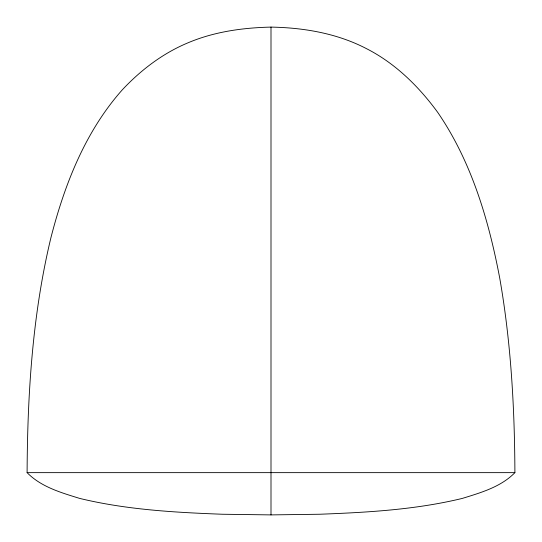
<?xml version="1.0" encoding="UTF-8"?>
<svg xmlns="http://www.w3.org/2000/svg" width="542" height="542" viewBox="0 0 542 542"><rect width="100%" height="100%" fill="white"/><g stroke="black" fill="none" stroke-linecap="round" stroke-linejoin="round"><path stroke-width="0.81" d="M27.1 472.644C27.493 393.844 32.432 314.529 50.921 237.694C64.6 184.388 85.345 131.36 122.37 89.755C140.94 69.945 162.932 53.211 188.115 42.764C214.259 31.693 242.782 27.744 271 27.1C303.655 27.683 336.792 33.286 366.033 48.421C395.05 63.055 418.702 86.347 437.726 112.384C471.418 161.563 488.613 219.713 499.656 277.721C510.984 342.043 514.629 407.415 514.9 472.644C500.937 486.946 480.91 492.651 462.373 498.396C415.68 509.724 367.496 512.434 319.658 514.243L271 514.9L222.342 514.243C174.504 512.434 126.32 509.724 79.627 498.396C61.09 492.651 41.063 486.946 27.1 472.644L514.9 472.644M271 27.1L271 514.9"/></g></svg>
